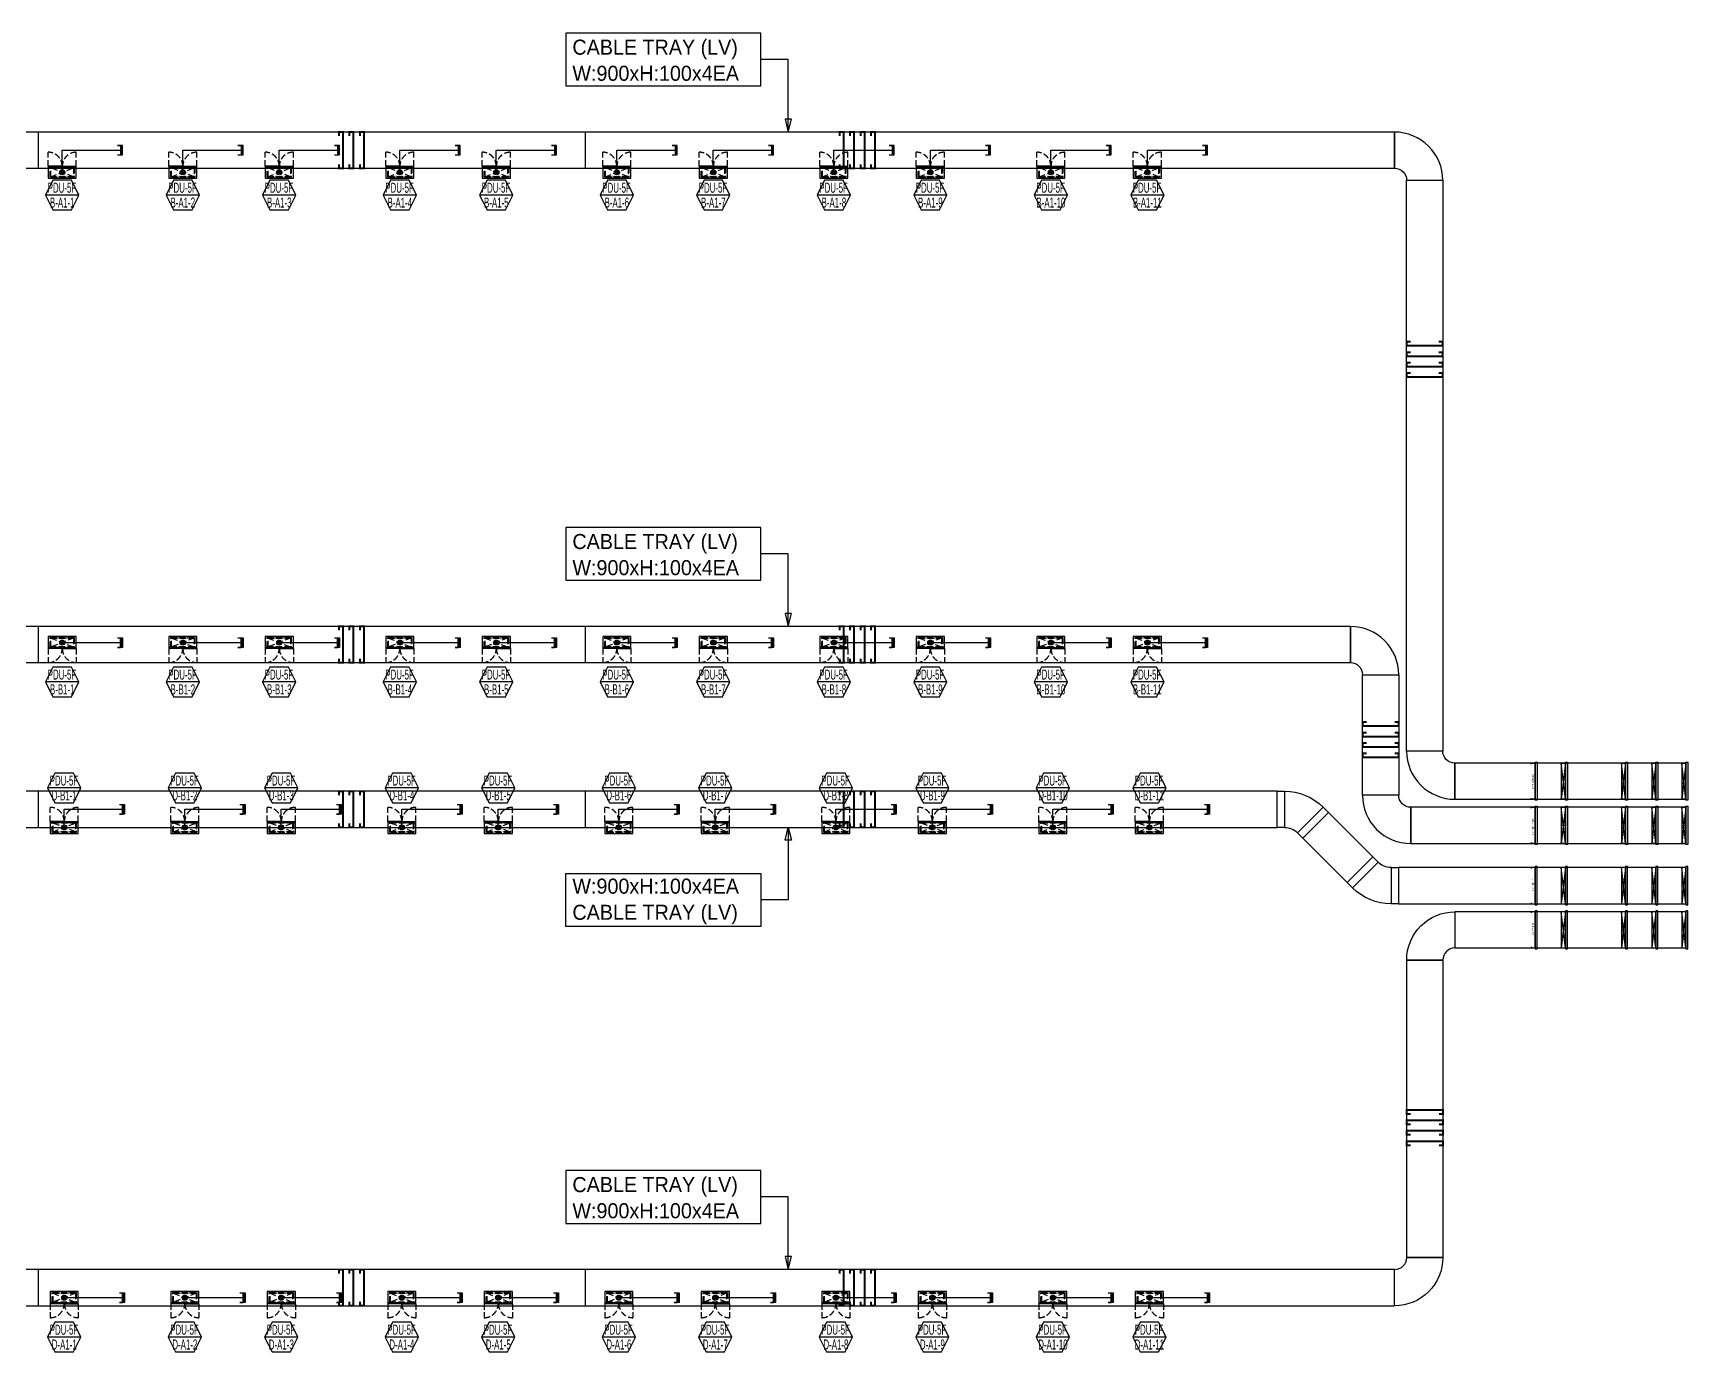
# Model space of a CAD drawing. Header units: millimetres. Extents: x 33932 to 374132, y 182625 to 847314.
# Drawn here: x 135179 to 176354, y 647355 to 680168 of the extents above; entities that cross this region are included whole.
import ezdxf
from ezdxf.enums import TextEntityAlignment as Align

# ---------------------------------------------------------------- set-up
doc = ezdxf.new("R2010")
doc.units = ezdxf.units.MM
doc.header["$LTSCALE"] = 150
doc.linetypes.add('LH2', pattern=[2.85, 2, -0.85])
for name, color, linetype in [('------00 Switch Gear_Number', 1, 'Continuous'), ('------01 Distribution Panel_PDU_A', 3, 'Continuous'), ('------01 Distribution Panel_PDU_B', 1, 'Continuous'), ('-----00 LV_CABLE', 3, 'Continuous'), ('-----26 Electrical Cable Tray_HV_N', 30, 'Continuous'), ('-----26 Electrical Cable Tray_LV_STSPDU_A', 181, 'Continuous'), ('-----26 Electrical Cable Tray_LV_STSPDU_B', 41, 'Continuous')]:
    doc.layers.add(name, color=color, linetype=linetype)
doc.styles.add('ELEC', font='')
doc.styles.get('ELEC').set_extended_font_data('Dotum')

# ---------------------------------------------------------------- blocks, each defined once
blk = doc.blocks.new('O08')
blk.add_hatch(color=0).paths.add_polyline_path([(120, 51), (-120, 51), (-120, 0), (120, 0)])
at = {"color": 0}
blk.add_lwpolyline([(120, 127.5), (120, 0), (-120, 0), (-120, 127.5), (-120, 51), (120, 51)], dxfattribs=at)
blk = doc.blocks.new('A$C9a0ab699')
h = blk.add_hatch(color=0)
edge = h.paths.add_edge_path()
edge.add_arc((64, 64), 64, 720, 1080, ccw=False)
at = {"color": 0}
blk.add_circle((64, 64), 64, dxfattribs=at)
blk = doc.blocks.new('PDU_400AF_1')
at = {"color": 8, "linetype": 'LH2', "ltscale": 0.5}
for p, q in [((-350, 300), (-350, 649)), ((350, 300), (350, 649)), ((280, 40), (-280, 260)), ((-280, 40), (280, 260)), ((-1, 275), (19, 275))]:
    blk.add_line(p, q, dxfattribs=at)
for p, q in [((-1, 300), (-350, 300)), ((-350, 300), (-350, 0)), ((-1, 276), (-350, 276)), ((-350, 0), (350, 0)), ((-1, 300), (-1, 276)), ((1, 300), (350, 300)), ((1, 300), (1, 276)), ((1, 276), (350, 276)), ((350, 0), (350, 300))]:
    blk.add_line(p, q)
for points in [[(-300, 275), (300, 275), (300, 25), (-300, 25)], [(-280, 260), (280, 260), (280, 40), (-280, 40)]]:
    blk.add_lwpolyline(points, close=True, dxfattribs=at)
for centre, radius in [((-290, 267.5), 3), ((-290, 32.5), 3), ((-290, 267.5), 2), ((-290, 32.5), 2), ((-10, 267.5), 3), ((-10, 32.5), 3), ((-10, 267.5), 2), ((-10, 32.5), 2), ((10, 267.5), 3), ((10, 32.5), 3), ((10, 267.5), 2), ((10, 32.5), 2), ((290, 267.5), 3), ((290, 32.5), 3), ((290, 267.5), 2), ((290, 32.5), 2)]:
    blk.add_circle(centre, radius, dxfattribs=at)
for centre, start, end in [((-350, 300), 0, 90), ((350, 300), 90, 180)]:
    blk.add_arc(centre, 349, start, end, dxfattribs=at)
at = {"color": 8, "linetype": 'LH2', "ltscale": 0.5, "style": 'ELEC'}
blk.add_text('PDU 400AF/400AT', height=50, dxfattribs=at).set_placement((-10.6, 38.6), align=Align.MIDDLE)
blk = doc.blocks.new('A$C71e5e9d3')
at = {"layer": '-----26 Electrical Cable Tray_LV_STSPDU_A'}
for p, q in [((636, 1275), (0, 638)), ((769, 1142), (636, 1275)), ((133, 505), (769, 1142)), ((0, 638), (133, 505)), ((264, 188), (1164, 188)), ((264, 188), (264, 0)), ((264, 0), (1164, 0)), ((1164, 0), (1164, 188))]:
    blk.add_line(p, q, dxfattribs=at)
for radius, end in [(1350, 44.9921), (450, 44.9385)]:
    blk.add_arc((-186, 188), radius, 0, end, dxfattribs=at)

msp = doc.modelspace()

# ---------------------------------------------------------------- linework, layer by layer
at = {"layer": '------00 Switch Gear_Number', "color": 1, "lineweight": -2}
for points in [[(136318, 676136), (135489, 676136), (135673, 675768), (136134, 675768), (136318, 676136), (136134, 676505), (135673, 676505), (135489, 676136)], [(139318, 676136), (138489, 676136), (138673, 675768), (139134, 675768), (139318, 676136), (139134, 676505), (138673, 676505), (138489, 676136)], [(141718, 676136), (140889, 676136), (141073, 675768), (141534, 675768), (141718, 676136), (141534, 676505), (141073, 676505), (140889, 676136)], [(144718, 676136), (143889, 676136), (144073, 675768), (144534, 675768), (144718, 676136), (144534, 676505), (144073, 676505), (143889, 676136)], [(147118, 676136), (146289, 676136), (146473, 675768), (146934, 675768), (147118, 676136), (146934, 676505), (146473, 676505), (146289, 676136)], [(150118, 676136), (149289, 676136), (149473, 675768), (149934, 675768), (150118, 676136), (149934, 676505), (149473, 676505), (149289, 676136)], [(152518, 676136), (151689, 676136), (151873, 675768), (152334, 675768), (152518, 676136), (152334, 676505), (151873, 676505), (151689, 676136)], [(155518, 676136), (154689, 676136), (154873, 675768), (155334, 675768), (155518, 676136), (155334, 676505), (154873, 676505), (154689, 676136)], [(157918, 676136), (157089, 676136), (157273, 675768), (157734, 675768), (157918, 676136), (157734, 676505), (157273, 676505), (157089, 676136)], [(160918, 676136), (160089, 676136), (160273, 675768), (160734, 675768), (160918, 676136), (160734, 676505), (160273, 676505), (160089, 676136)], [(163318, 676136), (162489, 676136), (162673, 675768), (163134, 675768), (163318, 676136), (163134, 676505), (162673, 676505), (162489, 676136)], [(136318, 664024), (135489, 664024), (135673, 663655), (136134, 663655), (136318, 664024), (136134, 664392), (135673, 664392), (135489, 664024)], [(139318, 664024), (138489, 664024), (138673, 663655), (139134, 663655), (139318, 664024), (139134, 664392), (138673, 664392), (138489, 664024)], [(141718, 664024), (140889, 664024), (141073, 663655), (141534, 663655), (141718, 664024), (141534, 664392), (141073, 664392), (140889, 664024)], [(144718, 664024), (143889, 664024), (144073, 663655), (144534, 663655), (144718, 664024), (144534, 664392), (144073, 664392), (143889, 664024)], [(147118, 664024), (146289, 664024), (146473, 663655), (146934, 663655), (147118, 664024), (146934, 664392), (146473, 664392), (146289, 664024)], [(150118, 664024), (149289, 664024), (149473, 663655), (149934, 663655), (150118, 664024), (149934, 664392), (149473, 664392), (149289, 664024)], [(152518, 664024), (151689, 664024), (151873, 663655), (152334, 663655), (152518, 664024), (152334, 664392), (151873, 664392), (151689, 664024)], [(155518, 664024), (154689, 664024), (154873, 663655), (155334, 663655), (155518, 664024), (155334, 664392), (154873, 664392), (154689, 664024)], [(157918, 664024), (157089, 664024), (157273, 663655), (157734, 663655), (157918, 664024), (157734, 664392), (157273, 664392), (157089, 664024)], [(160918, 664024), (160089, 664024), (160273, 663655), (160734, 663655), (160918, 664024), (160734, 664392), (160273, 664392), (160089, 664024)], [(163318, 664024), (162489, 664024), (162673, 663655), (163134, 663655), (163318, 664024), (163134, 664392), (162673, 664392), (162489, 664024)], [(136368, 661386), (135539, 661386), (135723, 661018), (136184, 661018), (136368, 661386), (136184, 661755), (135723, 661755), (135539, 661386)], [(139368, 661386), (138539, 661386), (138723, 661018), (139184, 661018), (139368, 661386), (139184, 661755), (138723, 661755), (138539, 661386)], [(141768, 661386), (140939, 661386), (141123, 661018), (141584, 661018), (141768, 661386), (141584, 661755), (141123, 661755), (140939, 661386)], [(144768, 661386), (143939, 661386), (144123, 661018), (144584, 661018), (144768, 661386), (144584, 661755), (144123, 661755), (143939, 661386)], [(147168, 661386), (146339, 661386), (146523, 661018), (146984, 661018), (147168, 661386), (146984, 661755), (146523, 661755), (146339, 661386)], [(150168, 661386), (149339, 661386), (149523, 661018), (149984, 661018), (150168, 661386), (149984, 661755), (149523, 661755), (149339, 661386)], [(152568, 661386), (151739, 661386), (151923, 661018), (152384, 661018), (152568, 661386), (152384, 661755), (151923, 661755), (151739, 661386)], [(155568, 661386), (154739, 661386), (154923, 661018), (155384, 661018), (155568, 661386), (155384, 661755), (154923, 661755), (154739, 661386)], [(157968, 661386), (157139, 661386), (157323, 661018), (157784, 661018), (157968, 661386), (157784, 661755), (157323, 661755), (157139, 661386)], [(160968, 661386), (160139, 661386), (160323, 661018), (160784, 661018), (160968, 661386), (160784, 661755), (160323, 661755), (160139, 661386)], [(163368, 661386), (162539, 661386), (162723, 661018), (163184, 661018), (163368, 661386), (163184, 661755), (162723, 661755), (162539, 661386)], [(136368, 647724), (135539, 647724), (135723, 647355), (136184, 647355), (136368, 647724), (136184, 648092), (135723, 648092), (135539, 647724)], [(139368, 647724), (138539, 647724), (138723, 647355), (139184, 647355), (139368, 647724), (139184, 648092), (138723, 648092), (138539, 647724)], [(141768, 647724), (140939, 647724), (141123, 647355), (141584, 647355), (141768, 647724), (141584, 648092), (141123, 648092), (140939, 647724)], [(144768, 647724), (143939, 647724), (144123, 647355), (144584, 647355), (144768, 647724), (144584, 648092), (144123, 648092), (143939, 647724)], [(147168, 647724), (146339, 647724), (146523, 647355), (146984, 647355), (147168, 647724), (146984, 648092), (146523, 648092), (146339, 647724)], [(150168, 647724), (149339, 647724), (149523, 647355), (149984, 647355), (150168, 647724), (149984, 648092), (149523, 648092), (149339, 647724)], [(152568, 647724), (151739, 647724), (151923, 647355), (152384, 647355), (152568, 647724), (152384, 648092), (151923, 648092), (151739, 647724)], [(155568, 647724), (154739, 647724), (154923, 647355), (155384, 647355), (155568, 647724), (155384, 648092), (154923, 648092), (154739, 647724)], [(157968, 647724), (157139, 647724), (157323, 647355), (157784, 647355), (157968, 647724), (157784, 648092), (157323, 648092), (157139, 647724)], [(160968, 647724), (160139, 647724), (160323, 647355), (160784, 647355), (160968, 647724), (160784, 648092), (160323, 648092), (160139, 647724)], [(163368, 647724), (162539, 647724), (162723, 647355), (163184, 647355), (163368, 647724), (163184, 648092), (162723, 648092), (162539, 647724)]]:
    msp.add_lwpolyline(points, dxfattribs=at)
at = {"layer": '-----00 LV_CABLE'}
for points in [[(135904, 676705), (135904, 677255), (137404, 677255)], [(138904, 676705), (138904, 677255), (140404, 677255)], [(141304, 676705), (141304, 677255), (142804, 677255)], [(144304, 676705), (144304, 677255), (145804, 677255)], [(146704, 676705), (146704, 677255), (148204, 677255)], [(149704, 676705), (149704, 677255), (151204, 677255)], [(152104, 676705), (152104, 677255), (153604, 677255)], [(155104, 676705), (155104, 677255), (156604, 677255)], [(157504, 676705), (157504, 677255), (159004, 677255)], [(160504, 676705), (160504, 677255), (162004, 677255)], [(162904, 676705), (162904, 677255), (164404, 677255)], [(135954, 648705), (137454, 648705)], [(138954, 648705), (140454, 648705)], [(141354, 648705), (142854, 648705)], [(144354, 648705), (145854, 648705)], [(146754, 648705), (148254, 648705)], [(149754, 648705), (151254, 648705)], [(152154, 648705), (153654, 648705)], [(155154, 648705), (156654, 648705)], [(157554, 648705), (159054, 648705)], [(160554, 648705), (162054, 648705)], [(162954, 648705), (164454, 648705)]]:
    msp.add_lwpolyline(points, dxfattribs=at)
at = {"layer": '-----00 LV_CABLE', "color": 1}
for points in [[(135904, 665005), (137404, 665005)], [(138904, 665005), (140404, 665005)], [(141304, 665005), (142804, 665005)], [(144304, 665005), (145804, 665005)], [(146704, 665005), (148204, 665005)], [(149704, 665005), (151204, 665005)], [(152104, 665005), (153604, 665005)], [(155104, 665005), (156604, 665005)], [(157504, 665005), (159004, 665005)], [(160504, 665005), (162004, 665005)], [(162904, 665005), (164404, 665005)]]:
    msp.add_lwpolyline(points, dxfattribs=at)
at = {"layer": '-----00 LV_CABLE', "color": 1, "elevation": 0}
for points in [[(135954, 660405), (135954, 660855), (137454, 660855)], [(138954, 660405), (138954, 660855), (140454, 660855)], [(141354, 660405), (141354, 660855), (142854, 660855)], [(144354, 660405), (144354, 660855), (145854, 660855)], [(146754, 660405), (146754, 660855), (148254, 660855)], [(149754, 660405), (149754, 660855), (151254, 660855)], [(152154, 660405), (152154, 660855), (153654, 660855)], [(155154, 660405), (155154, 660855), (156654, 660855)], [(157554, 660405), (157554, 660855), (159054, 660855)], [(160554, 660405), (160554, 660855), (162054, 660855)], [(162954, 660405), (162954, 660855), (164454, 660855)]]:
    msp.add_lwpolyline(points, dxfattribs=at)
at = {"layer": '-----26 Electrical Cable Tray_HV_N', "color": 1, "elevation": 0}
for points in [[(148438, 680168), (148438, 678853), (153284, 678853), (153284, 680168)], [(148438, 667868), (148438, 666553), (153284, 666553), (153284, 667868)], [(148438, 657942), (148438, 659257), (153284, 659257), (153284, 657942)], [(148438, 651868), (148438, 650553), (153284, 650553), (153284, 651868)]]:
    msp.add_lwpolyline(points, close=True, dxfattribs=at)
for points in [[(153969, 677705), (154049, 678025), (153889, 678025), (153969, 677705), (153969, 679510), (153284, 679510)], [(153969, 665405), (154049, 665725), (153889, 665725), (153969, 665405), (153969, 667210), (153284, 667210)], [(153969, 660405), (154049, 660085), (153889, 660085), (153969, 660405), (153969, 658600), (153284, 658600)], [(153969, 649405), (154049, 649725), (153889, 649725), (153969, 649405), (153969, 651210), (153284, 651210)]]:
    msp.add_lwpolyline(points, dxfattribs=at)
at = {"layer": '-----26 Electrical Cable Tray_LV_STSPDU_A', "elevation": 0}
for points in [[(105904, 665405), (105904, 664505), (167957, 664505), (167957, 665405)], [(122104, 665405), (122104, 664505), (167957, 664505), (167957, 665405)], [(135304, 665405), (135304, 664505), (167957, 664505), (167957, 665405)], [(148918, 665405), (148918, 664505), (167957, 664505), (167957, 665405)], [(169157, 661205), (168257, 661205), (168257, 664205), (169157, 664205)], [(169157, 661205), (168257, 661205), (168257, 664205), (169157, 664205)], [(169157, 661205), (168257, 661205), (168257, 664205), (169157, 664205)], [(169157, 661205), (168257, 661205), (168257, 664205), (169157, 664205)], [(169157, 661205), (168257, 661205), (168257, 664205), (169157, 664205)], [(169157, 661205), (168257, 661205), (168257, 664205), (169157, 664205)], [(169157, 661205), (168257, 661205), (168257, 664205), (169157, 664205)], [(169157, 661205), (168257, 661205), (168257, 664205), (169157, 664205)], [(105904, 661305), (105904, 660405), (166133, 660405), (166133, 661305)], [(122104, 661305), (122104, 660405), (166133, 660405), (166133, 661305)], [(135304, 661305), (135304, 660405), (166133, 660405), (166133, 661305)], [(148918, 661305), (148918, 660405), (166133, 660405), (166133, 661305)], [(169457, 660905), (169457, 660005), (174804, 660005), (174804, 660905)], [(169457, 660905), (169457, 660005), (173304, 660005), (173304, 660905)], [(169457, 660905), (169457, 660005), (176304, 660005), (176304, 660905)], [(169457, 660905), (169457, 660005), (173304, 660005), (173304, 660905)], [(169457, 660905), (169457, 660005), (175554, 660005), (175554, 660905)], [(173304, 660005), (173304, 660905), (173204, 660905), (173204, 660005)], [(174804, 660005), (174804, 660905), (174704, 660905), (174704, 660005)], [(175554, 660005), (175554, 660905), (175454, 660905), (175454, 660005)], [(176304, 660005), (176304, 660905), (176204, 660905), (176204, 660005)], [(167408, 660777), (166771, 660141), (167879, 659033), (168515, 659669)], [(167408, 660777), (166771, 660141), (167879, 659033), (168515, 659669)], [(167408, 660777), (166771, 660141), (167879, 659033), (168515, 659669)], [(167408, 660777), (166771, 660141), (167879, 659033), (168515, 659669)], [(169154, 659405), (169154, 658505), (174804, 658505), (174804, 659405)], [(169154, 659405), (169154, 658505), (173304, 658505), (173304, 659405)], [(169154, 659405), (169154, 658505), (176304, 658505), (176304, 659405)], [(169154, 659405), (169154, 658505), (173304, 658505), (173304, 659405)], [(169154, 659405), (169154, 658505), (175554, 658505), (175554, 659405)], [(173304, 658505), (173304, 659405), (173204, 659405), (173204, 658505)], [(174804, 658505), (174804, 659405), (174704, 659405), (174704, 658505)], [(175554, 658505), (175554, 659405), (175454, 659405), (175454, 658505)], [(176304, 658505), (176304, 659405), (176204, 659405), (176204, 658505)]]:
    msp.add_lwpolyline(points, close=True, dxfattribs=at)
at = {"layer": '-----26 Electrical Cable Tray_LV_STSPDU_A', "ltscale": 7.5, "const_width": 50, "elevation": 0}
for points in [[(142789, 665305), (142789, 665405), (142889, 665405), (142889, 664505), (142789, 664505), (142789, 664605)], [(143049, 665305), (143049, 665405), (143149, 665405), (143149, 664505), (143049, 664505), (143049, 664605)], [(143309, 665305), (143309, 665405), (143409, 665405), (143409, 664505), (143309, 664505), (143309, 664605)], [(155248, 665305), (155248, 665405), (155348, 665405), (155348, 664505), (155248, 664505), (155248, 664605)], [(155507, 665305), (155507, 665405), (155607, 665405), (155607, 664505), (155507, 664505), (155507, 664605)], [(155767, 665305), (155767, 665405), (155867, 665405), (155867, 664505), (155767, 664505), (155767, 664605)], [(156027, 665305), (156027, 665405), (156127, 665405), (156127, 664505), (156027, 664505), (156027, 664605)], [(169057, 663026), (169157, 663026), (169157, 662926), (168257, 662926), (168257, 663026), (168357, 663026)], [(169057, 663026), (169157, 663026), (169157, 662926), (168257, 662926), (168257, 663026), (168357, 663026)], [(169057, 662766), (169157, 662766), (169157, 662666), (168257, 662666), (168257, 662766), (168357, 662766)], [(169057, 662766), (169157, 662766), (169157, 662666), (168257, 662666), (168257, 662766), (168357, 662766)], [(169057, 662506), (169157, 662506), (169157, 662406), (168257, 662406), (168257, 662506), (168357, 662506)], [(169057, 662506), (169157, 662506), (169157, 662406), (168257, 662406), (168257, 662506), (168357, 662506)], [(169057, 662246), (169157, 662246), (169157, 662146), (168257, 662146), (168257, 662246), (168357, 662246)], [(169057, 662246), (169157, 662246), (169157, 662146), (168257, 662146), (168257, 662246), (168357, 662246)], [(142789, 661205), (142789, 661305), (142889, 661305), (142889, 660405), (142789, 660405), (142789, 660505)], [(143049, 661205), (143049, 661305), (143149, 661305), (143149, 660405), (143049, 660405), (143049, 660505)], [(143309, 661205), (143309, 661305), (143409, 661305), (143409, 660405), (143309, 660405), (143309, 660505)], [(155248, 661205), (155248, 661305), (155348, 661305), (155348, 660405), (155248, 660405), (155248, 660505)], [(155507, 661205), (155507, 661305), (155607, 661305), (155607, 660405), (155507, 660405), (155507, 660505)], [(155767, 661205), (155767, 661305), (155867, 661305), (155867, 660405), (155767, 660405), (155767, 660505)], [(156027, 661205), (156027, 661305), (156127, 661305), (156127, 660405), (156027, 660405), (156027, 660505)]]:
    msp.add_lwpolyline(points, dxfattribs=at)
at = {"layer": '-----26 Electrical Cable Tray_LV_STSPDU_A', "elevation": 0}
for points in [[(167957, 664505), (167957, 664505, -0.414214), (168257, 664205), (168257, 664205), (169157, 664205, 0.414214), (167957, 665405)], [(167957, 664505), (167957, 664505, -0.414214), (168257, 664205), (168257, 664205), (169157, 664205, 0.414214), (167957, 665405)], [(167957, 664505), (167957, 664505, -0.414214), (168257, 664205), (168257, 664205), (169157, 664205, 0.414214), (167957, 665405)], [(167957, 664505), (167957, 664505, -0.414214), (168257, 664205), (168257, 664205), (169157, 664205, 0.414214), (167957, 665405)], [(167957, 664505), (167957, 664505, -0.414214), (168257, 664205), (168257, 664205), (169157, 664205, 0.414214), (167957, 665405)], [(167957, 664505), (167957, 664505, -0.414214), (168257, 664205), (168257, 664205), (169157, 664205, 0.414214), (167957, 665405)], [(167957, 664505), (167957, 664505, -0.414214), (168257, 664205), (168257, 664205), (169157, 664205, 0.414214), (167957, 665405)], [(167957, 664505), (167957, 664505, -0.414214), (168257, 664205), (168257, 664205), (169157, 664205, 0.414214), (167957, 665405)], [(169457, 660905), (169457, 660905, -0.414214), (169157, 661205), (169157, 661205), (168257, 661205, 0.414214), (169457, 660005)], [(169457, 660905), (169457, 660905, -0.414214), (169157, 661205), (169157, 661205), (168257, 661205, 0.414214), (169457, 660005)], [(169457, 660905), (169457, 660905, -0.414214), (169157, 661205), (169157, 661205), (168257, 661205, 0.414214), (169457, 660005)], [(169457, 660905), (169457, 660905, -0.414214), (169157, 661205), (169157, 661205), (168257, 661205, 0.414214), (169457, 660005)]]:
    msp.add_lwpolyline(points, format="xyb", close=True, dxfattribs=at)
for points in [[(173304, 660005), (173204, 660905)], [(173304, 660905), (173204, 660005)], [(174804, 660005), (174704, 660905)], [(174804, 660905), (174704, 660005)], [(175554, 660005), (175454, 660905)], [(175554, 660905), (175454, 660005)], [(176304, 660005), (176204, 660905)], [(176304, 660905), (176204, 660005)], [(173304, 658505), (173204, 659405)], [(173304, 659405), (173204, 658505)], [(174804, 658505), (174704, 659405)], [(174804, 659405), (174704, 658505)], [(175554, 658505), (175454, 659405)], [(175554, 659405), (175454, 658505)], [(176304, 658505), (176204, 659405)], [(176304, 659405), (176204, 658505)]]:
    msp.add_lwpolyline(points, dxfattribs=at)
at = {"layer": '-----26 Electrical Cable Tray_LV_STSPDU_B', "elevation": 0}
for points in [[(105904, 677705), (105904, 676805), (169054, 676805), (169054, 677705)], [(122104, 677705), (122104, 676805), (169054, 676805), (169054, 677705)], [(135304, 677705), (135304, 676805), (169054, 676805), (169054, 677705)], [(148918, 677705), (148918, 676805), (169054, 676805), (169054, 677705)], [(170254, 662305), (169354, 662305), (169354, 676505), (170254, 676505)], [(170254, 662305), (169354, 662305), (169354, 676505), (170254, 676505)], [(170254, 662305), (169354, 662305), (169354, 676505), (170254, 676505)], [(170254, 662305), (169354, 662305), (169354, 676505), (170254, 676505)], [(170554, 662005), (170554, 661105), (174804, 661105), (174804, 662005)], [(170554, 662005), (170554, 661105), (173304, 661105), (173304, 662005)], [(170554, 662005), (170554, 661105), (176304, 661105), (176304, 662005)], [(170554, 662005), (170554, 661105), (175554, 661105), (175554, 662005)], [(173304, 661105), (173304, 662005), (173204, 662005), (173204, 661105)], [(174804, 661105), (174804, 662005), (174704, 662005), (174704, 661105)], [(175554, 661105), (175554, 662005), (175454, 662005), (175454, 661105)], [(176304, 661105), (176304, 662005), (176204, 662005), (176204, 661105)], [(170557, 658305), (170557, 657405), (174804, 657405), (174804, 658305)], [(170557, 658305), (170557, 657405), (173304, 657405), (173304, 658305)], [(170557, 658305), (170557, 657405), (176304, 657405), (176304, 658305)], [(170557, 658305), (170557, 657405), (175554, 657405), (175554, 658305)], [(173304, 657405), (173304, 658305), (173204, 658305), (173204, 657405)], [(174804, 657405), (174804, 658305), (174704, 658305), (174704, 657405)], [(175554, 657405), (175554, 658305), (175454, 658305), (175454, 657405)], [(176304, 657405), (176304, 658305), (176204, 658305), (176204, 657405)], [(170257, 649705), (169357, 649705), (169357, 657105), (170257, 657105)], [(170257, 649705), (169357, 649705), (169357, 657105), (170257, 657105)], [(170257, 649705), (169357, 649705), (169357, 657105), (170257, 657105)], [(170257, 649705), (169357, 649705), (169357, 657105), (170257, 657105)], [(170257, 649705), (169357, 649705), (169357, 657105), (170257, 657105)], [(170257, 649705), (169357, 649705), (169357, 657105), (170257, 657105)], [(170257, 649705), (169357, 649705), (169357, 657105), (170257, 657105)], [(170257, 649705), (169357, 649705), (169357, 657105), (170257, 657105)], [(105904, 649405), (105904, 648505), (169057, 648505), (169057, 649405)], [(122104, 649405), (122104, 648505), (169057, 648505), (169057, 649405)], [(135304, 649405), (135304, 648505), (169057, 648505), (169057, 649405)], [(148918, 649405), (148918, 648505), (169057, 648505), (169057, 649405)]]:
    msp.add_lwpolyline(points, close=True, dxfattribs=at)
at = {"layer": '-----26 Electrical Cable Tray_LV_STSPDU_B', "ltscale": 7.5, "const_width": 50, "elevation": 0}
for points in [[(142789, 677605), (142789, 677705), (142889, 677705), (142889, 676805), (142789, 676805), (142789, 676905)], [(143049, 677605), (143049, 677705), (143149, 677705), (143149, 676805), (143049, 676805), (143049, 676905)], [(143309, 677605), (143309, 677705), (143409, 677705), (143409, 676805), (143309, 676805), (143309, 676905)], [(155248, 677605), (155248, 677705), (155348, 677705), (155348, 676805), (155248, 676805), (155248, 676905)], [(155507, 677605), (155507, 677705), (155607, 677705), (155607, 676805), (155507, 676805), (155507, 676905)], [(155767, 677605), (155767, 677705), (155867, 677705), (155867, 676805), (155767, 676805), (155767, 676905)], [(156027, 677605), (156027, 677705), (156127, 677705), (156127, 676805), (156027, 676805), (156027, 676905)], [(170154, 672228), (170254, 672228), (170254, 672128), (169354, 672128), (169354, 672228), (169454, 672228)], [(170154, 672228), (170254, 672228), (170254, 672128), (169354, 672128), (169354, 672228), (169454, 672228)], [(170154, 671968), (170254, 671968), (170254, 671868), (169354, 671868), (169354, 671968), (169454, 671968)], [(170154, 671968), (170254, 671968), (170254, 671868), (169354, 671868), (169354, 671968), (169454, 671968)], [(170154, 671708), (170254, 671708), (170254, 671608), (169354, 671608), (169354, 671708), (169454, 671708)], [(170154, 671708), (170254, 671708), (170254, 671608), (169354, 671608), (169354, 671708), (169454, 671708)], [(170157, 653276), (170257, 653276), (170257, 653376), (169357, 653376), (169357, 653276), (169457, 653276)], [(170157, 653276), (170257, 653276), (170257, 653376), (169357, 653376), (169357, 653276), (169457, 653276)], [(170157, 653016), (170257, 653016), (170257, 653116), (169357, 653116), (169357, 653016), (169457, 653016)], [(170157, 653016), (170257, 653016), (170257, 653116), (169357, 653116), (169357, 653016), (169457, 653016)], [(170157, 652757), (170257, 652757), (170257, 652857), (169357, 652857), (169357, 652757), (169457, 652757)], [(170157, 652757), (170257, 652757), (170257, 652857), (169357, 652857), (169357, 652757), (169457, 652757)], [(170157, 652497), (170257, 652497), (170257, 652597), (169357, 652597), (169357, 652497), (169457, 652497)], [(170157, 652497), (170257, 652497), (170257, 652597), (169357, 652597), (169357, 652497), (169457, 652497)], [(142789, 649305), (142789, 649405), (142889, 649405), (142889, 648505), (142789, 648505), (142789, 648605)], [(143049, 649305), (143049, 649405), (143149, 649405), (143149, 648505), (143049, 648505), (143049, 648605)], [(143309, 649305), (143309, 649405), (143409, 649405), (143409, 648505), (143309, 648505), (143309, 648605)], [(155248, 649305), (155248, 649405), (155348, 649405), (155348, 648505), (155248, 648505), (155248, 648605)], [(155507, 649305), (155507, 649405), (155607, 649405), (155607, 648505), (155507, 648505), (155507, 648605)], [(155767, 649305), (155767, 649405), (155867, 649405), (155867, 648505), (155767, 648505), (155767, 648605)], [(156027, 649305), (156027, 649405), (156127, 649405), (156127, 648505), (156027, 648505), (156027, 648605)]]:
    msp.add_lwpolyline(points, dxfattribs=at)
at = {"layer": '-----26 Electrical Cable Tray_LV_STSPDU_B', "elevation": 0}
for points in [[(169054, 676805), (169054, 676805, -0.414214), (169354, 676505), (169354, 676505), (170254, 676505, 0.414214), (169054, 677705)], [(169054, 676805), (169054, 676805, -0.414214), (169354, 676505), (169354, 676505), (170254, 676505, 0.414214), (169054, 677705)], [(169054, 676805), (169054, 676805, -0.414214), (169354, 676505), (169354, 676505), (170254, 676505, 0.414214), (169054, 677705)], [(169054, 676805), (169054, 676805, -0.414214), (169354, 676505), (169354, 676505), (170254, 676505, 0.414214), (169054, 677705)], [(169054, 676805), (169054, 676805, -0.414214), (169354, 676505), (169354, 676505), (170254, 676505, 0.414214), (169054, 677705)], [(169054, 676805), (169054, 676805, -0.414214), (169354, 676505), (169354, 676505), (170254, 676505, 0.414214), (169054, 677705)], [(169054, 676805), (169054, 676805, -0.414214), (169354, 676505), (169354, 676505), (170254, 676505, 0.414214), (169054, 677705)], [(169054, 676805), (169054, 676805, -0.414214), (169354, 676505), (169354, 676505), (170254, 676505, 0.414214), (169054, 677705)], [(170554, 662005), (170554, 662005, -0.414214), (170254, 662305), (170254, 662305), (169354, 662305, 0.414214), (170554, 661105)], [(170554, 662005), (170554, 662005, -0.414214), (170254, 662305), (170254, 662305), (169354, 662305, 0.414214), (170554, 661105)], [(170554, 662005), (170554, 662005, -0.414214), (170254, 662305), (170254, 662305), (169354, 662305, 0.414214), (170554, 661105)], [(170554, 662005), (170554, 662005, -0.414214), (170254, 662305), (170254, 662305), (169354, 662305, 0.414214), (170554, 661105)], [(170554, 662005), (170554, 662005, -0.414214), (170254, 662305), (170254, 662305), (169354, 662305, 0.414214), (170554, 661105)], [(170554, 662005), (170554, 662005, -0.414214), (170254, 662305), (170254, 662305), (169354, 662305, 0.414214), (170554, 661105)], [(170554, 662005), (170554, 662005, -0.414214), (170254, 662305), (170254, 662305), (169354, 662305, 0.414214), (170554, 661105)], [(170554, 662005), (170554, 662005, -0.414214), (170254, 662305), (170254, 662305), (169354, 662305, 0.414214), (170554, 661105)], [(170557, 657405), (170557, 657405, 0.414214), (170257, 657105), (170257, 657105), (169357, 657105, -0.414214), (170557, 658305)], [(170557, 657405), (170557, 657405, 0.414214), (170257, 657105), (170257, 657105), (169357, 657105, -0.414214), (170557, 658305)], [(170557, 657405), (170557, 657405, 0.414214), (170257, 657105), (170257, 657105), (169357, 657105, -0.414214), (170557, 658305)], [(170557, 657405), (170557, 657405, 0.414214), (170257, 657105), (170257, 657105), (169357, 657105, -0.414214), (170557, 658305)], [(170557, 657405), (170557, 657405, 0.414214), (170257, 657105), (170257, 657105), (169357, 657105, -0.414214), (170557, 658305)], [(170557, 657405), (170557, 657405, 0.414214), (170257, 657105), (170257, 657105), (169357, 657105, -0.414214), (170557, 658305)], [(170557, 657405), (170557, 657405, 0.414214), (170257, 657105), (170257, 657105), (169357, 657105, -0.414214), (170557, 658305)], [(170557, 657405), (170557, 657405, 0.414214), (170257, 657105), (170257, 657105), (169357, 657105, -0.414214), (170557, 658305)], [(169057, 649405), (169057, 649405, 0.414214), (169357, 649705), (169357, 649705), (170257, 649705, -0.414214), (169057, 648505)], [(169057, 649405), (169057, 649405, 0.414214), (169357, 649705), (169357, 649705), (170257, 649705, -0.414214), (169057, 648505)], [(169057, 649405), (169057, 649405, 0.414214), (169357, 649705), (169357, 649705), (170257, 649705, -0.414214), (169057, 648505)], [(169057, 649405), (169057, 649405, 0.414214), (169357, 649705), (169357, 649705), (170257, 649705, -0.414214), (169057, 648505)], [(169057, 649405), (169057, 649405, 0.414214), (169357, 649705), (169357, 649705), (170257, 649705, -0.414214), (169057, 648505)], [(169057, 649405), (169057, 649405, 0.414214), (169357, 649705), (169357, 649705), (170257, 649705, -0.414214), (169057, 648505)], [(169057, 649405), (169057, 649405, 0.414214), (169357, 649705), (169357, 649705), (170257, 649705, -0.414214), (169057, 648505)], [(169057, 649405), (169057, 649405, 0.414214), (169357, 649705), (169357, 649705), (170257, 649705, -0.414214), (169057, 648505)]]:
    msp.add_lwpolyline(points, format="xyb", close=True, dxfattribs=at)
at = {"layer": '-----26 Electrical Cable Tray_LV_STSPDU_B', "ltscale": 7.5, "const_width": 50}
msp.add_lwpolyline([(170154, 672488), (170254, 672488), (170254, 672388), (169354, 672388), (169354, 672488), (169454, 672488)], dxfattribs=at)
msp.add_lwpolyline([(170154, 672488), (170254, 672488), (170254, 672388), (169354, 672388), (169354, 672488), (169454, 672488)], dxfattribs=at)
at = {"layer": '-----26 Electrical Cable Tray_LV_STSPDU_B', "elevation": 0}
for points in [[(173304, 661105), (173204, 662005)], [(173304, 662005), (173204, 661105)], [(174804, 661105), (174704, 662005)], [(174804, 662005), (174704, 661105)], [(175554, 661105), (175454, 662005)], [(175554, 662005), (175454, 661105)], [(176304, 661105), (176204, 662005)], [(176304, 662005), (176204, 661105)], [(173304, 657405), (173204, 658305)], [(173304, 658305), (173204, 657405)], [(174804, 657405), (174704, 658305)], [(174804, 658305), (174704, 657405)], [(175554, 657405), (175454, 658305)], [(175554, 658305), (175454, 657405)], [(176304, 657405), (176204, 658305)], [(176304, 658305), (176204, 657405)]]:
    msp.add_lwpolyline(points, dxfattribs=at)
at = {"color": 0, "elevation": 0}
for points in [[(172454, 661980), (172454, 662005), (172554, 662005), (172554, 661105), (172454, 661105), (172454, 661130)], [(172554, 662030), (172604, 662030), (172604, 661080), (172554, 661080), (172554, 662030)], [(173204, 661980), (173204, 662005), (173304, 662005), (173304, 661105), (173204, 661105), (173204, 661130)], [(173304, 662030), (173354, 662030), (173354, 661080), (173304, 661080), (173304, 662030)], [(174704, 661980), (174704, 662005), (174804, 662005), (174804, 661105), (174704, 661105), (174704, 661130)], [(174804, 662030), (174854, 662030), (174854, 661080), (174804, 661080), (174804, 662030)], [(175454, 661980), (175454, 662005), (175554, 662005), (175554, 661105), (175454, 661105), (175454, 661130)], [(175554, 662030), (175604, 662030), (175604, 661080), (175554, 661080), (175554, 662030)], [(176204, 661980), (176204, 662005), (176304, 662005), (176304, 661105), (176204, 661105), (176204, 661130)], [(176304, 662030), (176354, 662030), (176354, 661080), (176304, 661080), (176304, 662030)], [(172454, 660880), (172454, 660905), (172554, 660905), (172554, 660005), (172454, 660005), (172454, 660030)], [(172554, 660930), (172604, 660930), (172604, 659980), (172554, 659980), (172554, 660930)], [(173204, 660880), (173204, 660905), (173304, 660905), (173304, 660005), (173204, 660005), (173204, 660030)], [(173304, 660930), (173354, 660930), (173354, 659980), (173304, 659980), (173304, 660930)], [(174704, 660880), (174704, 660905), (174804, 660905), (174804, 660005), (174704, 660005), (174704, 660030)], [(174804, 660930), (174854, 660930), (174854, 659980), (174804, 659980), (174804, 660930)], [(175454, 660880), (175454, 660905), (175554, 660905), (175554, 660005), (175454, 660005), (175454, 660030)], [(175554, 660930), (175604, 660930), (175604, 659980), (175554, 659980), (175554, 660930)], [(176204, 660880), (176204, 660905), (176304, 660905), (176304, 660005), (176204, 660005), (176204, 660030)], [(176304, 660930), (176354, 660930), (176354, 659980), (176304, 659980), (176304, 660930)], [(172454, 658530), (172454, 658505), (172554, 658505), (172554, 659405), (172454, 659405), (172454, 659380)], [(172554, 658480), (172604, 658480), (172604, 659430), (172554, 659430), (172554, 658480)], [(173204, 658530), (173204, 658505), (173304, 658505), (173304, 659405), (173204, 659405), (173204, 659380)], [(173304, 658480), (173354, 658480), (173354, 659430), (173304, 659430), (173304, 658480)], [(174704, 658530), (174704, 658505), (174804, 658505), (174804, 659405), (174704, 659405), (174704, 659380)], [(174804, 658480), (174854, 658480), (174854, 659430), (174804, 659430), (174804, 658480)], [(175454, 658530), (175454, 658505), (175554, 658505), (175554, 659405), (175454, 659405), (175454, 659380)], [(175554, 658480), (175604, 658480), (175604, 659430), (175554, 659430), (175554, 658480)], [(176204, 658530), (176204, 658505), (176304, 658505), (176304, 659405), (176204, 659405), (176204, 659380)], [(176304, 658480), (176354, 658480), (176354, 659430), (176304, 659430), (176304, 658480)], [(172454, 657430), (172454, 657405), (172554, 657405), (172554, 658305), (172454, 658305), (172454, 658280)], [(172554, 657380), (172604, 657380), (172604, 658330), (172554, 658330), (172554, 657380)], [(173204, 657430), (173204, 657405), (173304, 657405), (173304, 658305), (173204, 658305), (173204, 658280)], [(173304, 657380), (173354, 657380), (173354, 658330), (173304, 658330), (173304, 657380)], [(174704, 657430), (174704, 657405), (174804, 657405), (174804, 658305), (174704, 658305), (174704, 658280)], [(174804, 657380), (174854, 657380), (174854, 658330), (174804, 658330), (174804, 657380)], [(175454, 657430), (175454, 657405), (175554, 657405), (175554, 658305), (175454, 658305), (175454, 658280)], [(175554, 657380), (175604, 657380), (175604, 658330), (175554, 658330), (175554, 657380)], [(176204, 657430), (176204, 657405), (176304, 657405), (176304, 658305), (176204, 658305), (176204, 658280)], [(176304, 657380), (176354, 657380), (176354, 658330), (176304, 658330), (176304, 657380)]]:
    msp.add_lwpolyline(points, dxfattribs=at)

# ---------------------------------------------------------------- block references
at = {"layer": '------01 Distribution Panel_PDU_A'}
for p in [(135904, 676555), (138904, 676555), (141304, 676555), (144304, 676555), (146704, 676555), (149704, 676555), (152104, 676555), (155104, 676555), (157504, 676555), (160504, 676555), (162904, 676555)]:
    msp.add_blockref('PDU_400AF_1', p, dxfattribs=at)
at = {"layer": '------01 Distribution Panel_PDU_A', "rotation": 180}
for p in [(135954, 648855), (138954, 648855), (141354, 648855), (144354, 648855), (146754, 648855), (149754, 648855), (152154, 648855), (155154, 648855), (157554, 648855), (160554, 648855), (162954, 648855)]:
    msp.add_blockref('PDU_400AF_1', p, dxfattribs=at)
at = {"layer": '------01 Distribution Panel_PDU_B', "rotation": 180}
for p in [(135904, 665155), (138904, 665155), (141304, 665155), (144304, 665155), (146704, 665155), (149704, 665155), (152104, 665155), (155104, 665155), (157504, 665155), (160504, 665155), (162904, 665155)]:
    msp.add_blockref('PDU_400AF_1', p, dxfattribs=at)
at = {"layer": '------01 Distribution Panel_PDU_B'}
for p in [(135954, 660255), (138954, 660255), (141354, 660255), (144354, 660255), (146754, 660255), (149754, 660255), (152154, 660255), (155154, 660255), (157554, 660255), (160554, 660255), (162954, 660255)]:
    msp.add_blockref('PDU_400AF_1', p, dxfattribs=at)
at = {"layer": '-----00 LV_CABLE', "xscale": -1, "rotation": 90}
for p in [(137404, 677255), (140404, 677255), (142804, 677255), (145804, 677255), (148204, 677255), (151204, 677255), (153604, 677255), (156604, 677255), (159004, 677255), (162004, 677255), (164404, 677255)]:
    msp.add_blockref('O08', p, dxfattribs=at)
at = {"layer": '-----00 LV_CABLE'}
for name, p, rotation in [('A$C9a0ab699', (135968, 676769), 180), ('A$C9a0ab699', (138968, 676769), 180), ('A$C9a0ab699', (141368, 676769), 180), ('A$C9a0ab699', (144368, 676769), 180), ('A$C9a0ab699', (146768, 676769), 180), ('A$C9a0ab699', (149768, 676769), 180), ('A$C9a0ab699', (152168, 676769), 180), ('A$C9a0ab699', (155168, 676769), 180), ('A$C9a0ab699', (157568, 676769), 180), ('A$C9a0ab699', (160568, 676769), 180), ('A$C9a0ab699', (162968, 676769), 180), ('A$C9a0ab699', (136018, 648769), 180), ('O08', (137454, 648705), 89.99999999999999), ('A$C9a0ab699', (139018, 648769), 180), ('O08', (140454, 648705), 89.99999999999999), ('A$C9a0ab699', (141418, 648769), 180), ('O08', (142854, 648705), 89.99999999999999), ('A$C9a0ab699', (144418, 648769), 180), ('O08', (145854, 648705), 89.99999999999999), ('A$C9a0ab699', (146818, 648769), 180), ('O08', (148254, 648705), 89.99999999999999), ('A$C9a0ab699', (149818, 648769), 180), ('O08', (151254, 648705), 89.99999999999999), ('A$C9a0ab699', (152218, 648769), 180), ('O08', (153654, 648705), 89.99999999999999), ('A$C9a0ab699', (155218, 648769), 180), ('O08', (156654, 648705), 89.99999999999999), ('A$C9a0ab699', (157618, 648769), 180), ('O08', (159054, 648705), 89.99999999999999), ('A$C9a0ab699', (160618, 648769), 180), ('O08', (162054, 648705), 89.99999999999999), ('A$C9a0ab699', (163018, 648769), 180), ('O08', (164454, 648705), 89.99999999999999)]:
    msp.add_blockref(name, p, dxfattribs=dict(at, rotation=rotation))
at = {"layer": '-----00 LV_CABLE', "color": 1}
for name, p, rotation in [('A$C9a0ab699', (135968, 665069), 180), ('O08', (137404, 665005), 89.99999999999999), ('A$C9a0ab699', (138968, 665069), 180), ('O08', (140404, 665005), 89.99999999999999), ('A$C9a0ab699', (141368, 665069), 180), ('O08', (142804, 665005), 89.99999999999999), ('A$C9a0ab699', (144368, 665069), 180), ('O08', (145804, 665005), 89.99999999999999), ('A$C9a0ab699', (146768, 665069), 180), ('O08', (148204, 665005), 89.99999999999999), ('A$C9a0ab699', (149768, 665069), 180), ('O08', (151204, 665005), 89.99999999999999), ('A$C9a0ab699', (152168, 665069), 180), ('O08', (153604, 665005), 89.99999999999999), ('A$C9a0ab699', (155168, 665069), 180), ('O08', (156604, 665005), 89.99999999999999), ('A$C9a0ab699', (157568, 665069), 180), ('O08', (159004, 665005), 89.99999999999999), ('A$C9a0ab699', (160568, 665069), 180), ('O08', (162004, 665005), 89.99999999999999), ('A$C9a0ab699', (162968, 665069), 180), ('O08', (164404, 665005), 89.99999999999999), ('O08', (137454, 660855), 89.99999999999999), ('O08', (140454, 660855), 89.99999999999999), ('O08', (142854, 660855), 89.99999999999999), ('O08', (145854, 660855), 89.99999999999999), ('O08', (148254, 660855), 89.99999999999999), ('O08', (151254, 660855), 89.99999999999999), ('O08', (153654, 660855), 89.99999999999999), ('O08', (156654, 660855), 89.99999999999999), ('O08', (159054, 660855), 89.99999999999999), ('O08', (162054, 660855), 89.99999999999999), ('O08', (164454, 660855), 89.99999999999999), ('A$C9a0ab699', (136018, 660469), 180), ('A$C9a0ab699', (139018, 660469), 180), ('A$C9a0ab699', (141418, 660469), 180), ('A$C9a0ab699', (144418, 660469), 180), ('A$C9a0ab699', (146818, 660469), 180), ('A$C9a0ab699', (149818, 660469), 180), ('A$C9a0ab699', (152218, 660469), 180), ('A$C9a0ab699', (155218, 660469), 180), ('A$C9a0ab699', (157618, 660469), 180), ('A$C9a0ab699', (160618, 660469), 180), ('A$C9a0ab699', (163018, 660469), 180)]:
    msp.add_blockref(name, p, dxfattribs=dict(at, rotation=rotation))
at = {"layer": '-----26 Electrical Cable Tray_LV_STSPDU_A', "xscale": -1}
for p, rotation in [((166133, 660141, 0), 270), ((166133, 660141, 0), 270), ((166133, 660141, 0), 270), ((166133, 660141, 0), 270), ((169154, 659669), 90), ((169154, 659669, 0), 90), ((169154, 659669, 0), 90), ((169154, 659669, 0), 90)]:
    msp.add_blockref('A$C71e5e9d3', p, dxfattribs=dict(at, rotation=rotation))

# ---------------------------------------------------------------- texts
at = {"layer": '------00 Switch Gear_Number', "color": 2, "lineweight": -2, "style": 'ELEC', "width": 0.6}
for s, p in [('PDU-5F', (135896, 676321)), ('PDU-5F', (138896, 676321)), ('PDU-5F', (141296, 676321)), ('PDU-5F', (144296, 676321)), ('PDU-5F', (146696, 676321)), ('PDU-5F', (149696, 676321)), ('PDU-5F', (152096, 676321)), ('PDU-5F', (155096, 676321)), ('PDU-5F', (157496, 676321)), ('PDU-5F', (160496, 676321)), ('PDU-5F', (162896, 676321)), ('B-A1-1', (135904, 675952)), ('B-A1-2', (138904, 675952)), ('B-A1-3', (141304, 675952)), ('B-A1-4', (144304, 675952)), ('B-A1-5', (146704, 675952)), ('B-A1-6', (149704, 675952)), ('B-A1-7', (152104, 675952)), ('B-A1-8', (155104, 675952)), ('B-A1-9', (157504, 675952)), ('B-A1-10', (160504, 675952)), ('B-A1-11', (162904, 675952)), ('PDU-5F', (135896, 664208)), ('PDU-5F', (138896, 664208)), ('PDU-5F', (141296, 664208)), ('PDU-5F', (144296, 664208)), ('PDU-5F', (146696, 664208)), ('PDU-5F', (149696, 664208)), ('PDU-5F', (152096, 664208)), ('PDU-5F', (155096, 664208)), ('PDU-5F', (157496, 664208)), ('PDU-5F', (160496, 664208)), ('PDU-5F', (162896, 664208)), ('B-B1-1', (135904, 663839)), ('B-B1-2', (138904, 663839)), ('B-B1-3', (141304, 663839)), ('B-B1-4', (144304, 663839)), ('B-B1-5', (146704, 663839)), ('B-B1-6', (149704, 663839)), ('B-B1-7', (152104, 663839)), ('B-B1-8', (155104, 663839)), ('B-B1-9', (157504, 663839)), ('B-B1-10', (160504, 663839)), ('B-B1-11', (162904, 663839)), ('PDU-5F', (135946, 661571)), ('PDU-5F', (138946, 661571)), ('PDU-5F', (141346, 661571)), ('PDU-5F', (144346, 661571)), ('PDU-5F', (146746, 661571)), ('PDU-5F', (149746, 661571)), ('PDU-5F', (152146, 661571)), ('PDU-5F', (155146, 661571)), ('PDU-5F', (157546, 661571)), ('PDU-5F', (160546, 661571)), ('PDU-5F', (162946, 661571)), ('D-B1-1', (135954, 661202)), ('D-B1-2', (138954, 661202)), ('D-B1-3', (141354, 661202)), ('D-B1-4', (144354, 661202)), ('D-B1-5', (146754, 661202)), ('D-B1-6', (149754, 661202)), ('D-B1-7', (152154, 661202)), ('D-B1-8', (155154, 661202)), ('D-B1-9', (157554, 661202)), ('D-B1-10', (160554, 661202)), ('D-B1-11', (162954, 661202)), ('PDU-5F', (135946, 647908)), ('PDU-5F', (138946, 647908)), ('PDU-5F', (141346, 647908)), ('PDU-5F', (144346, 647908)), ('PDU-5F', (146746, 647908)), ('PDU-5F', (149746, 647908)), ('PDU-5F', (152146, 647908)), ('PDU-5F', (155146, 647908)), ('PDU-5F', (157546, 647908)), ('PDU-5F', (160546, 647908)), ('PDU-5F', (162946, 647908)), ('D-A1-1', (135954, 647539)), ('D-A1-2', (138954, 647539)), ('D-A1-3', (141354, 647539)), ('D-A1-4', (144354, 647539)), ('D-A1-5', (146754, 647539)), ('D-A1-6', (149754, 647539)), ('D-A1-7', (152154, 647539)), ('D-A1-8', (155154, 647539)), ('D-A1-9', (157554, 647539)), ('D-A1-10', (160554, 647539)), ('D-A1-11', (162954, 647539))]:
    msp.add_text(s, height=250, dxfattribs=at).set_placement(p, align=Align.MIDDLE_CENTER)
at = {"layer": '-----26 Electrical Cable Tray_LV_STSPDU_A', "style": 'ELEC'}
for s, p in [('CABLE TRAY (LV)', (148598, 667518)), ('W:900xH:100x4EA', (148598, 666868)), ('W:900xH:100x4EA', (148598, 658943)), ('CABLE TRAY (LV)', (148598, 658293))]:
    msp.add_text(s, height=375, dxfattribs=at).set_placement(p, align=Align.MIDDLE_LEFT)
at = {"layer": '-----26 Electrical Cable Tray_LV_STSPDU_B', "style": 'ELEC'}
for s, p in [('CABLE TRAY (LV)', (148598, 679818)), ('W:900xH:100x4EA', (148598, 679168)), ('CABLE TRAY (LV)', (148598, 651518)), ('W:900xH:100x4EA', (148598, 650868))]:
    msp.add_text(s, height=375, dxfattribs=at).set_placement(p, align=Align.MIDDLE_LEFT)
at = {"color": 0, "style": 'ELEC', "width": 0.7}
for s, p in [('LV 트레이-IT(SP)', (172503, 661528)), ('LV 트레이-IT', (173253, 661528)), ('LV 트레이-IT', (174753, 661528)), ('LV 트레이-IT', (175503, 661528)), ('LV 트레이-IT', (176253, 661528)), ('LV 트레이-IT(SP)', (172503, 660428)), ('LV 트레이-IT', (173253, 660428)), ('LV 트레이-IT', (174753, 660428)), ('LV 트레이-IT', (175503, 660428)), ('LV 트레이-IT', (176253, 660428)), ('LV 트레이-IT', (172503, 658979)), ('LV 트레이-IT', (173253, 658979)), ('LV 트레이-IT', (174753, 658979)), ('LV 트레이-IT', (175503, 658979)), ('LV 트레이-IT', (176253, 658979)), ('LV 트레이-IT', (172503, 657879)), ('LV 트레이-IT', (173253, 657879)), ('LV 트레이-IT', (174753, 657879)), ('LV 트레이-IT', (175503, 657879)), ('LV 트레이-IT', (176253, 657879))]:
    msp.add_text(s, height=50, rotation=90, dxfattribs=at).set_placement(p, align=Align.MIDDLE_CENTER)

doc.saveas('drawing.dxf')
